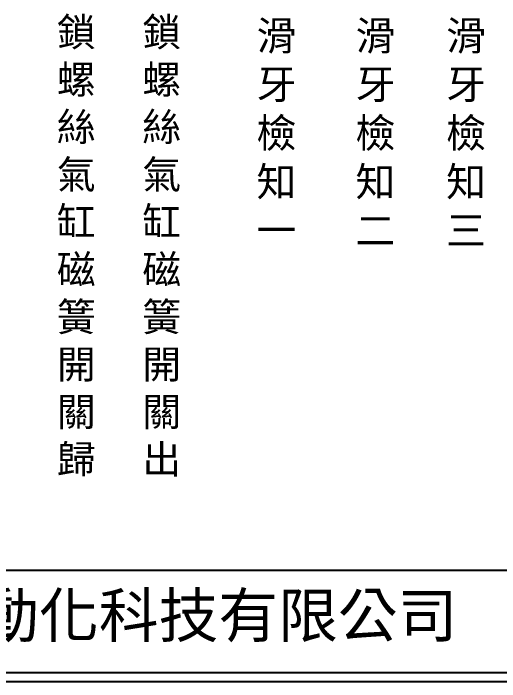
# Model space of a CAD drawing. Extents: x 10 to 297, y 3 to 207.
# Drawn here: x 77.8 to 144.4, y 3 to 94.5 of the extents above; entities that cross this region are included whole.
import ezdxf

# ---------------------------------------------------------------- set-up
doc = ezdxf.new("R2010")
doc.units = 0
for name, color, linetype in [('DIM', 6, 'CONTINUOUS'), ('圖框層', 7, 'CONTINUOUS'), ('標尺寸層', 3, 'CONTINUOUS')]:
    doc.layers.add(name, color=color, linetype=linetype)
doc.styles.add('CNS', font='romanc.shx', dxfattribs={"bigfont": 'chineset.shx'})
doc.styles.add('STSL', font='KAIU.TTF')
doc.styles.add('STYLE3', font='PMingLiU.ttf')

msp = doc.modelspace()

# ---------------------------------------------------------------- linework, layer by layer
at = {"layer": '圖框層', "color": 7}
for p, q in [((11.25, 18.25), (295.75, 18.25)), ((11.25, 4.25), (295.75, 4.25)), ((10, 3), (297, 3))]:
    msp.add_line(p, q, dxfattribs=at)

# ---------------------------------------------------------------- texts
at = {"layer": 'DIM', "color": 3, "char_height": 4, "width": 2.78132, "attachment_point": 1, "style": 'STYLE3'}
for s, insert in [('{\\fDFKai-SB|b0|i0|c136|p65;滑牙檢知一}', (111.115, 93.467)), ('{\\fDFKai-SB|b0|i0|c136|p65;滑牙檢知二}', (124.676, 93.467)), ('{\\fDFKai-SB|b0|i0|c136|p65;滑牙檢知三}', (137.082, 93.467))]:
    msp.add_mtext(s, dxfattribs=dict(at, insert=insert))
at = {"layer": '圖框層', "color": 4, "style": 'STSL'}
msp.add_text('泓陞自動化科技有限公司', height=6, dxfattribs=at).set_placement((48.604, 9.076))
at = {"layer": '標尺寸層', "color": 3, "char_height": 3.9, "width": 4.91025, "attachment_point": 1, "style": 'CNS'}
for s, insert in [('{\\fDFKai-SB|b0|i0|c136|p65;鎖螺絲氣缸磁簧開關歸}', (83.773, 93.912)), ('{\\fDFKai-SB|b0|i0|c136|p65;鎖螺絲氣缸磁簧開關出}', (95.478, 93.912))]:
    msp.add_mtext(s, dxfattribs=dict(at, insert=insert))

doc.saveas('drawing.dxf')
